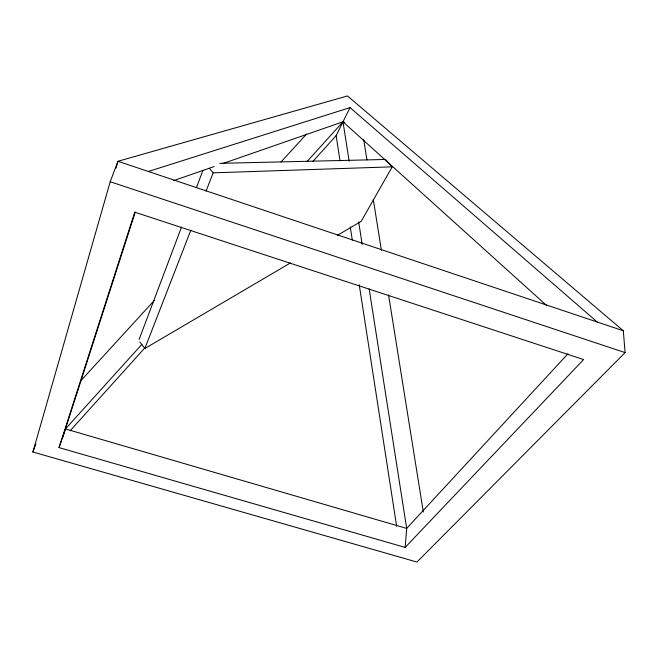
<?xml version="1.0" encoding="UTF-8"?>
<svg xmlns="http://www.w3.org/2000/svg" width="658" height="658" viewBox="0 0 658 658"><rect width="100%" height="100%" fill="white"/><g stroke="black" fill="none" stroke-linecap="round" stroke-linejoin="round"><path stroke-width="0.99" d="M405.155 547.415L583.613 359.556L134.75 212.164L59.047 447.605L405.155 547.415L406.685 528.423L369.154 288.862M32.9 451.997L110.207 181.74L117.963 161.284L347.498 95.953L623.315 330.777L625.1 352.598L416.958 562.047L32.9 451.997L35.902 443.665M115.997 168.111L117.963 161.284L623.315 330.777M62.485 438.121L135.252 212.172M59.047 447.605L65.438 428.942L141.791 344.455M139.118 339.438L181.534 227.059M196.397 187.678L202.927 170.389M139.965 342.02L144.834 348.526L190.869 230.127M206.094 190.984L213.151 172.84L209.302 168.242M312.764 161.572L336.131 135.638L350.04 107.599L597.258 322.033M219.78 163.332L385.424 159.466L392.201 166.836L361.176 221.368L337.34 235.383M70.143 430.801L145.056 347.671M307.154 161.457L342.991 121.812L344.882 122.478M80.876 380.711L154.276 300.492M281.007 161.991L306.628 133.993M567.969 353.757L406.685 528.423L65.438 428.942M144.834 348.526L290.532 262.887M173.654 180.621L214.146 166.564M222.865 163.529L342.991 121.812L546.716 305.6M148.363 171.475L350.04 107.599M213.151 172.84L392.201 166.836M110.207 181.74L625.1 352.598M363.701 139.669L366.95 159.96M373.283 199.522L381.41 250.246M388.549 294.891L423.316 511.99M342.991 121.812L349.159 161.218M358.659 221.861L362.163 244.192M336.131 135.638L340.054 161.004M350.278 226.952L352.318 240.145M359.235 284.791L396.642 526.26"/></g></svg>
